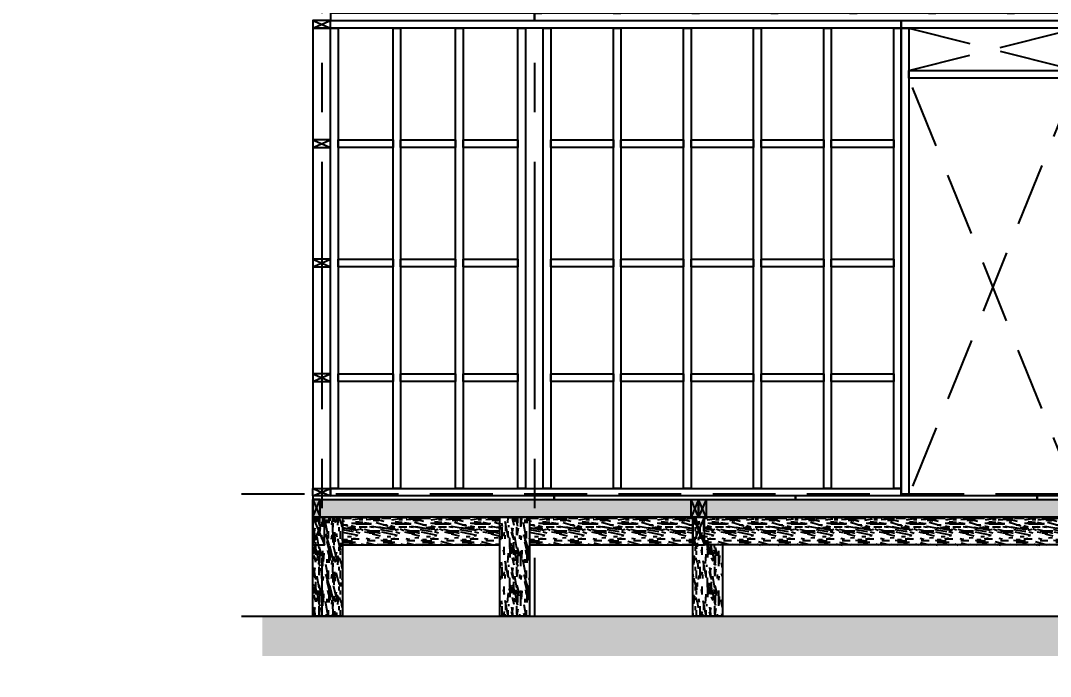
# Model space of a CAD drawing. Header units: millimetres. Extents: x 19458 to 19711, y 4351 to 4752.
# Drawn here: x 19578.1 to 19583.31, y 4540.61 to 4543.92 of the extents above; entities that cross this region are included whole.
import ezdxf

# ---------------------------------------------------------------- set-up
doc = ezdxf.new("R2010")
doc.units = ezdxf.units.MM
doc.set_wipeout_variables(frame=1)
doc.linetypes.add('CENTER', pattern=[2, 1.25, -0.25, 0.25, -0.25])
doc.linetypes.add('HIDDEN2', pattern=[4.7625, 3.175, -1.5875])
for name, color, linetype in [('cotas', 1, 'Continuous'), ('cotas @ 200', 1, 'Continuous'), ('cotas @ 300', 1, 'Continuous'), ('cotas @ 400', 1, 'Continuous'), ('EJES', 2, 'CENTER'), ('NIVELES', 2, 'Continuous'), ('PANELES PARED', 2, 'Continuous'), ('PILOTES', 2, 'Continuous'), ('PZA', 3, 'Continuous'), ('VIGAS DE PISO', 2, 'Continuous')]:
    doc.layers.add(name, color=color, linetype=linetype)
doc.styles.add('century gothic', font='GOTHIC.TTF')
doc.styles.add('COTAS SMC', font='GOTHIC.TTF')
doc.dimstyles.new('ANOTATIVE 100 SMCONSTRUCCIONES', dxfattribs={"dimscale": 0, "dimtxt": 0.18, "dimasz": 0.15, "dimexe": 0.18, "dimexo": 0.09, "dimgap": 0.1, "dimtad": 1, "dimzin": 0, "dimdsep": 46, "dimtxsty": 'century gothic', "dimblk1": 'FLECHA1', "dimblk2": 'FLECHA1', "dimsah": 1, "dimcen": 0.18, "dimdle": 0.075, "dimclrd": 1, "dimclre": 1, "dimclrt": 2, "dimaunit": 1, "dimadec": 0, "dimazin": 0, "dimtfac": 0.75, "dimtix": 1, "dimtmove": 2, "dimatfit": 3, "dimfxl": 0.09, "dimtvp": 1.5, "dimtfill": 1, "dimtolj": 1, "dimtzin": 0, "dimarcsym": 0})
doc.dimstyles.new('PIES SMCONSTRUCCIONES', dxfattribs={"dimscale": 0, "dimtxt": 0.18, "dimasz": 0.2, "dimexe": 0.18, "dimexo": 0, "dimgap": 0.1, "dimtad": 1, "dimdec": 0, "dimlfac": 39.370079, "dimzin": 0, "dimdsep": 46, "dimlunit": 4, "dimtxsty": 'COTAS SMC', "dimblk1": 'FLECHA1', "dimblk2": 'FLECHA1', "dimsah": 1, "dimcen": 0.2, "dimdle": 0.075, "dimclrd": 1, "dimclre": 1, "dimclrt": 2, "dimaunit": 1, "dimadec": 0, "dimazin": 0, "dimtfac": 0.75, "dimtdec": 0, "dimtix": 1, "dimtmove": 2, "dimatfit": 3, "dimfxl": 0.09, "dimtvp": 1.5, "dimtfill": 1, "dimtolj": 1, "dimtzin": 0, "dimarcsym": 0})
pattern_1 = [(0, (112.77458, 23.7031), (0, 0.2), [0.04, -0.16]), (8.9726, (112.776575, 23.595096), (1.200000005876, 0.199999525118), [0.0384708, -3.8086058]), (5.7105, (112.774575, 23.607096), (1.800000034755, 0.19999710144), [0.0401996, -1.9697752]), (344.5779, (112.774575, 23.667096), (2.1999999038893, -0.5999974677634), [0.0601664, -5.9564754]), (353.6599, (112.778575, 23.733096), (0.200000063208, 4.086e-07), [0.0362216, -1.7748552]), (345.0686, (112.784575, 23.619096), (0.799999998317, -0.199999673879), [0.0310484, -3.0737864]), (348.6901, (112.714575, 23.735096), (0.2000000583, 7.413e-08), [0.0815844, -0.9382194]), (5.7105, (112.776575, 23.577096), (1.800000034755, 0.19999710144), [0.0200998, -1.989875]), (0, (112.77458, 23.6611), (0, 0.2), [0.02, -0.18]), (0, (112.73458, 23.6851), (0, 0.2), [0.06, -0.14]), (11.3099, (112.774575, 23.715096), (0.79999995433, 0.19999948721), [0.020396, -0.9994078]), (2.7263, (112.754575, 23.641096), (4.0000000589947, 0.1999992035454), [0.0420476, -4.1627116]), (352.4054, (112.764575, 23.635096), (1.599999971597, -0.19999873671), [0.0302654, -2.9962834]), (0, (112.75458, 23.5591), (0, 0.2), [0.04, -0.16]), (358.8309, (112.7345753, 23.549096), (0.2000000366479, 1.5360345e-07), [0.0980204, -9.70402]), (0, (112.73458, 23.6991), (0, 0.2), [0.02, -0.18]), (0, (112.75458, 23.7151), (0, 0.2), [0.02, -0.18]), (0, (112.66458, 23.7331), (0, 0.2), [0.03, -0.17]), (350.5377, (112.718575, 23.743096), (0.200000015444, 7.752e-08), [0.0608276, -1.1557248]), (0, (112.65458, 23.7431), (0, 0.2), [0.04, -0.16]), (0, (112.63258, 23.5631), (0, 0.2), [0.022, -0.178]), (0, (112.73458, 23.5731), (0, 0.2), [0.02, -0.18]), (0, (112.63258, 23.5791), (0, 0.2), [0.042, -0.158]), (5.4403, (112.734575, 23.591096), (1.9999999402303, 0.199998956714), [0.04219, -4.1768144]), (0, (112.73658, 23.6071), (0, 0.2), [0.038, -0.162]), (0, (112.63258, 23.6111), (0, 0.2), [0.022, -0.178]), (358.8309, (112.6565753, 23.643096), (0.2000000366479, 1.5360345e-07), [0.0980204, -9.70402]), (0, (112.67458, 23.6611), (0, 0.2), [0.02, -0.18]), (0, (112.65458, 23.6671), (0, 0.2), [0.02, -0.18]), (0, (112.73458, 23.6671), (0, 0.2), [0.04, -0.16]), (0, (112.69458, 23.6711), (0, 0.2), [0.02, -0.18]), (0, (112.65458, 23.6951), (0, 0.2), [0.04, -0.16]), (19.6538, (112.708575, 23.611096), (2.200000050424, 0.79999891494), [0.0297322, -2.9434812]), (11.3099, (112.674575, 23.667096), (0.79999995433, 0.19999948721), [0.020396, -0.9994078]), (11.3099, (112.754575, 23.657096), (0.79999995433, 0.19999948721), [0.020396, -0.9994078]), (5.7105, (112.694575, 23.733096), (1.800000034755, 0.19999710144), [0.0200998, -1.989875]), (349.6952, (112.632575, 23.747096), (1.199999995396, -0.19999893933), [0.0223606, -2.213707]), (348.6901, (112.654575, 23.563096), (0.2000000583, 7.413e-08), [0.020396, -0.9994078]), (90, (112.67458, 23.5591), (-0.2, 1e-17), [0, -0.2]), (346.6076, (112.632575, 23.671096), (3.400000044994, -0.7999939065965), [0.043174, -4.2742308]), (11.3099, (112.754575, 23.699096), (0.79999995433, 0.19999948721), [0.020396, -0.9994078]), (10.3048, (112.754575, 23.573096), (0.999999957606, 0.199999208868), [0.0223606, -2.213707]), (348.6901, (112.694575, 23.661096), (0.2000000583, 7.413e-08), [0.020396, -0.9994078]), (348.6901, (112.714575, 23.671096), (0.2000000583, 7.413e-08), [0.020396, -0.9994078]), (341.5651, (112.632575, 23.651096), (0.19999995825, 2.3367e-07), [0.0252982, -0.6071572]), (345.9638, (112.654575, 23.719096), (0.19999992115, 2.4875e-07), [0.0824622, -0.7421588]), (343.3008, (112.694575, 23.733096), (1.399999991533, -0.39999874641), [0.0626418, -2.025419]), (0, (112.69458, 23.7431), (0, 0.2), [0.024, -0.176]), (345.9638, (112.674575, 23.579096), (0.19999992115, 2.4875e-07), [0.0824622, -0.7421588]), (345.9638, (112.654575, 23.593096), (0.19999992115, 2.4875e-07), [0.0824622, -0.7421588]), (345.9638, (112.654575, 23.611096), (0.19999992115, 2.4875e-07), [0.0824622, -0.7421588]), (349.6952, (112.632575, 23.699096), (1.199999995396, -0.19999893933), [0.0223606, -2.213707]), (345.9638, (112.694575, 23.695096), (0.19999992115, 2.4875e-07), [0.041231, -0.78339]), (349.6952, (112.632575, 23.635096), (1.199999995396, -0.19999893933), [0.0223606, -2.213707]), (357.6141, (112.736575, 23.621096), (0.199999989185, 2.452822e-07), [0.0480416, -4.756123]), (349.6952, (112.714575, 23.657096), (1.199999995396, -0.19999893933), [0.0223606, -2.213707]), (12.5288, (112.736575, 23.653096), (0.800000095695, 0.199999860747), [0.018439, -1.8254698]), (349.5626, (112.6325753, 23.625096), (2.199999936494, -0.3999970687047), [0.0772788, -7.650591]), (351.8699, (112.708575, 23.611096), (0.199999892184, -4.835e-08), [0.0282842, -1.3859292]), (4.7636, (112.654575, 23.631096), (2.199999989955, 0.199998289923), [0.0481664, -2.3601524]), (0, (112.70258, 23.6351), (0, 0.2), [0.062, -0.138]), (344.7449, (112.632575, 23.725096), (0.799999942428, -0.199999664289), [0.0228036, -2.2575472]), (350.5377, (112.674575, 23.559096), (0.200000015444, 7.752e-08), [0.0608276, -1.1557248]), (340.0169, (112.632575, 23.601096), (0.599999976081, -0.19999986488), [0.0234094, -2.3175304]), (0, (112.79458, 23.7191), (0, 0.2), [0.01, -0.19]), (0, (112.79458, 23.6311), (0, 0.2), [0.02, -0.18]), (11.3099, (112.794575, 23.559096), (0.79999995433, 0.19999948721), [0.020396, -0.9994078]), (0, (112.79658, 23.5791), (0, 0.2), [0.036, -0.164]), (343.3008, (112.794575, 23.685096), (1.399999991533, -0.39999874641), [0.0208806, -2.0671802]), (348.0207, (112.7965753, 23.643096), (3.7999999222511, -0.8002195416064), [0.0368014, -6.7101288]), (90, (112.79458, 23.5591), (-0.2, 1e-17), [0, -0.2]), (0, (112.81458, 23.5631), (0, 0.2), [0.018, -0.182]), (0, (112.81458, 23.6011), (0, 0.2), [0.018, -0.182]), (0, (112.81458, 23.6111), (0, 0.2), [0.018, -0.182]), (336.0376, (112.814575, 23.679096), (1.400000005486, -0.599997330343), [0.0196978, -1.9500724]), (348.5163, (112.8145753, 23.703096), (0.99999999677376, -0.2000310941214), [0.0183676, -13.043105]), (341.5651, (112.814575, 23.631096), (0.19999995825, 2.3367e-07), [0.0189736, -0.6134816]), (347.4712, (112.814575, 23.729096), (1.000000064082, -0.19999992061), [0.018439, -1.8254698])]

# ---------------------------------------------------------------- blocks, each defined once
blk = doc.blocks.new('FLECHA1')
at = {"color": 4}
blk.add_line((-0.246176, -0.248081), (0.248081, 0.25), dxfattribs=at)
at = {"color": 1}
blk.add_line((-1, 0), (0.496162, 0), dxfattribs=at)
blk = doc.blocks.new('*D360')
at = {"layer": 'cotas', "color": 1, "lineweight": -2, "transparency": 16777216}
for p, q in [((19614.326, 4580.8448), (19614.326, 4610.8448)), ((19597.9836, 4550.8448), (19578.326, 4550.8448)), ((19614.326, 4548.4298), (19614.326, 4550.8448)), ((19597.5339, 4548.4298), (19578.326, 4548.4298)), ((19614.326, 4518.4298), (19614.326, 4488.4298))]:
    blk.add_line(p, q, dxfattribs=at)
at = {"layer": 'Defpoints', "color": 0, "transparency": 16777216}
for p in [(19614.326, 4550.8448), (19615.9836, 4550.8448), (19615.5339, 4548.4298)]:
    blk.add_point(p, dxfattribs=at)
at = {"layer": 'cotas', "color": 1, "lineweight": -2, "transparency": 16777216, "xscale": 30, "yscale": 30, "zscale": 30}
for p, rotation in [((19614.326, 4550.8448), 270), ((19614.326, 4548.4298), 90)]:
    blk.add_blockref('FLECHA1', p, dxfattribs=dict(at, rotation=rotation))
at = {"layer": 'cotas', "color": 2, "transparency": 16777216, "insert": (19575.5307, 4549.6373), "char_height": 36, "attachment_point": 5, "rotation": 90, "style": 'century gothic', "bg_fill": 3, "box_fill_scale": 1.1, "bg_fill_color": 256, "bg_fill_true_color": 13158600, "bg_fill_transparency": 0}
blk.add_mtext('\\A1;2.42', dxfattribs=at)
blk = doc.blocks.new('*D377')
at = {"layer": 'cotas', "color": 1, "lineweight": -2, "transparency": 16777216}
for p, q in [((19614.326, 4595.8448), (19614.326, 4640.8448)), ((19588.9836, 4550.8448), (19560.326, 4550.8448)), ((19614.326, 4548.4298), (19614.326, 4550.8448)), ((19588.5339, 4548.4298), (19560.326, 4548.4298)), ((19614.326, 4503.4298), (19614.326, 4458.4298))]:
    blk.add_line(p, q, dxfattribs=at)
at = {"layer": 'Defpoints', "color": 0, "transparency": 16777216}
for p in [(19614.326, 4550.8448), (19615.9836, 4550.8448), (19615.5339, 4548.4298)]:
    blk.add_point(p, dxfattribs=at)
at = {"layer": 'cotas', "color": 1, "lineweight": -2, "transparency": 16777216, "xscale": 45, "yscale": 45, "zscale": 45}
for p, rotation in [((19614.326, 4550.8448), 270), ((19614.326, 4548.4298), 90)]:
    blk.add_blockref('FLECHA1', p, dxfattribs=dict(at, rotation=rotation))
at = {"layer": 'cotas', "color": 2, "transparency": 16777216, "insert": (19556.133, 4549.6373), "char_height": 54, "attachment_point": 5, "rotation": 90, "style": 'century gothic', "bg_fill": 3, "box_fill_scale": 1.1, "bg_fill_color": 256, "bg_fill_true_color": 13158600, "bg_fill_transparency": 0}
blk.add_mtext('\\A1;2.42', dxfattribs=at)
blk = doc.blocks.new('*D383')
at = {"layer": 'cotas', "color": 1, "lineweight": -2, "transparency": 16777216}
for p, q in [((19614.326, 4610.8448), (19614.326, 4670.8448)), ((19579.9836, 4550.8448), (19542.326, 4550.8448)), ((19614.326, 4548.4298), (19614.326, 4550.8448)), ((19579.5339, 4548.4298), (19542.326, 4548.4298)), ((19614.326, 4488.4298), (19614.326, 4428.4298))]:
    blk.add_line(p, q, dxfattribs=at)
at = {"layer": 'Defpoints', "color": 0, "transparency": 16777216}
for p in [(19614.326, 4550.8448), (19615.9836, 4550.8448), (19615.5339, 4548.4298)]:
    blk.add_point(p, dxfattribs=at)
at = {"layer": 'cotas', "color": 1, "lineweight": -2, "transparency": 16777216, "xscale": 60, "yscale": 60, "zscale": 60}
for p, rotation in [((19614.326, 4550.8448), 270), ((19614.326, 4548.4298), 90)]:
    blk.add_blockref('FLECHA1', p, dxfattribs=dict(at, rotation=rotation))
at = {"layer": 'cotas', "color": 2, "transparency": 16777216, "insert": (19536.7353, 4549.6373), "char_height": 72, "attachment_point": 5, "rotation": 90, "style": 'century gothic', "bg_fill": 3, "box_fill_scale": 1.1, "bg_fill_color": 256, "bg_fill_true_color": 13158600, "bg_fill_transparency": 0}
blk.add_mtext('\\A1;2.42', dxfattribs=at)
blk = doc.blocks.new('*D411')
at = {"layer": 'cotas', "color": 1, "lineweight": -2, "transparency": 16777216}
for p, q in [((19620.0128, 4591.7533), (19620.0128, 4631.7533)), ((19620.4168, 4551.7533), (19584.0128, 4551.7533)), ((19620.0128, 4550.5333), (19620.0128, 4551.7533)), ((19620.4168, 4550.5333), (19584.0128, 4550.5333)), ((19620.0128, 4510.5333), (19620.0128, 4470.5333))]:
    blk.add_line(p, q, dxfattribs=at)
at = {"layer": 'Defpoints', "color": 0, "transparency": 16777216}
for p in [(19620.0128, 4551.7533), (19620.4168, 4551.7533), (19620.4168, 4550.5333)]:
    blk.add_point(p, dxfattribs=at)
at = {"layer": 'cotas', "color": 1, "lineweight": -2, "transparency": 16777216, "xscale": 40, "yscale": 40, "zscale": 40}
for p, rotation in [((19620.0128, 4551.7533), 270), ((19620.0128, 4550.5333), 90)]:
    blk.add_blockref('FLECHA1', p, dxfattribs=dict(at, rotation=rotation))
at = {"layer": 'cotas', "color": 2, "transparency": 16777216, "insert": (19581.5601, 4551.1433), "char_height": 36, "attachment_point": 5, "rotation": 90, "style": 'COTAS SMC', "bg_fill": 3, "box_fill_scale": 1.1, "bg_fill_color": 256, "bg_fill_true_color": 13158600, "bg_fill_transparency": 0}
blk.add_mtext("\\A1;4'", dxfattribs=at)
blk = doc.blocks.new('*D430')
at = {"layer": 'cotas', "color": 1, "lineweight": -2, "transparency": 16777216}
for p, q in [((19620.0128, 4611.7533), (19620.0128, 4671.7533)), ((19620.4168, 4551.7533), (19566.0128, 4551.7533)), ((19620.0128, 4550.5333), (19620.0128, 4551.7533)), ((19620.4168, 4550.5333), (19566.0128, 4550.5333)), ((19620.0128, 4490.5333), (19620.0128, 4430.5333))]:
    blk.add_line(p, q, dxfattribs=at)
at = {"layer": 'Defpoints', "color": 0, "transparency": 16777216}
for p in [(19620.0128, 4551.7533), (19620.4168, 4551.7533), (19620.4168, 4550.5333)]:
    blk.add_point(p, dxfattribs=at)
at = {"layer": 'cotas', "color": 1, "lineweight": -2, "transparency": 16777216, "xscale": 60, "yscale": 60, "zscale": 60}
for p, rotation in [((19620.0128, 4551.7533), 270), ((19620.0128, 4550.5333), 90)]:
    blk.add_blockref('FLECHA1', p, dxfattribs=dict(at, rotation=rotation))
at = {"layer": 'cotas', "color": 2, "transparency": 16777216, "insert": (19562.3337, 4551.1433), "char_height": 54, "attachment_point": 5, "rotation": 90, "style": 'COTAS SMC', "bg_fill": 3, "box_fill_scale": 1.1, "bg_fill_color": 256, "bg_fill_true_color": 13158600, "bg_fill_transparency": 0}
blk.add_mtext("\\A1;4'", dxfattribs=at)
blk = doc.blocks.new('*D436')
at = {"layer": 'cotas', "color": 1, "lineweight": -2, "transparency": 16777216}
for p, q in [((19620.0128, 4631.7533), (19620.0128, 4711.7533)), ((19620.4168, 4551.7533), (19548.0128, 4551.7533)), ((19620.0128, 4550.5333), (19620.0128, 4551.7533)), ((19620.4168, 4550.5333), (19548.0128, 4550.5333)), ((19620.0128, 4470.5333), (19620.0128, 4390.5333))]:
    blk.add_line(p, q, dxfattribs=at)
at = {"layer": 'Defpoints', "color": 0, "transparency": 16777216}
for p in [(19620.0128, 4551.7533), (19620.4168, 4551.7533), (19620.4168, 4550.5333)]:
    blk.add_point(p, dxfattribs=at)
at = {"layer": 'cotas', "color": 1, "lineweight": -2, "transparency": 16777216, "xscale": 80, "yscale": 80, "zscale": 80}
for p, rotation in [((19620.0128, 4551.7533), 270), ((19620.0128, 4550.5333), 90)]:
    blk.add_blockref('FLECHA1', p, dxfattribs=dict(at, rotation=rotation))
at = {"layer": 'cotas', "color": 2, "transparency": 16777216, "insert": (19543.1073, 4551.1433), "char_height": 72, "attachment_point": 5, "rotation": 90, "style": 'COTAS SMC', "bg_fill": 3, "box_fill_scale": 1.1, "bg_fill_color": 256, "bg_fill_true_color": 13158600, "bg_fill_transparency": 0}
blk.add_mtext("\\A1;4'", dxfattribs=at)
blk = doc.blocks.new('P01')
h = blk.add_hatch()
h.set_pattern_fill('MADERA_03', color=250, scale=0.2, angle=90, pattern_type=2)
h.set_pattern_definition([(90, (-0.156, 0.142), (-0.2, 1e-17), [0.04, -0.16]), (98.9726, (-0.048, 0.144), (-0.199999525118, 1.200000005876), [0.0384708, -3.8086058]), (95.7105, (-0.06, 0.142), (-0.19999710144, 1.800000034755), [0.0401996, -1.9697752]), (74.5779, (-0.12, 0.142), (0.5999974677634, 2.1999999038893), [0.0601664, -5.9564754]), (83.6599, (-0.186, 0.146), (-4.086e-07, 0.200000063208), [0.0362216, -1.7748552]), (75.0686, (-0.072, 0.152), (0.199999673879, 0.799999998317), [0.0310484, -3.0737864]), (78.6901, (-0.188, 0.082), (-7.413e-08, 0.2000000583), [0.0815844, -0.9382194]), (95.7105, (-0.03, 0.144), (-0.19999710144, 1.800000034755), [0.0200998, -1.989875]), (90, (-0.114, 0.142), (-0.2, 1e-17), [0.02, -0.18]), (90, (-0.138, 0.102), (-0.2, 1e-17), [0.06, -0.14]), (101.3099, (-0.168, 0.142), (-0.19999948721, 0.79999995433), [0.020396, -0.9994078]), (92.7263, (-0.094, 0.122), (-0.1999992035454, 4.0000000589947), [0.0420476, -4.1627116]), (82.4054, (-0.088, 0.132), (0.19999873671, 1.599999971597), [0.0302654, -2.9962834]), (90, (-0.012, 0.122), (-0.2, 1e-17), [0.04, -0.16]), (88.8309, (-0.002, 0.102), (-1.5360345e-07, 0.2000000366479), [0.0980204, -9.70402]), (90, (-0.152, 0.102), (-0.2, 1e-17), [0.02, -0.18]), (90, (-0.168, 0.122), (-0.2, 1e-17), [0.02, -0.18]), (90, (-0.186, 0.032), (-0.2, 1e-17), [0.03, -0.17]), (80.5377, (-0.196, 0.086), (-7.752e-08, 0.200000015444), [0.0608276, -1.1557248]), (90, (-0.196, 0.022), (-0.2, 1e-17), [0.04, -0.16]), (90, (-0.016, 1e-18), (-0.2, 1e-17), [0.022, -0.178]), (90, (-0.026, 0.102), (-0.2, 1e-17), [0.02, -0.18]), (90, (-0.032, 2e-18), (-0.2, 1e-17), [0.042, -0.158]), (95.4403, (-0.044, 0.102), (-0.199998956714, 1.9999999402303), [0.04219, -4.1768144]), (90, (-0.06, 0.104), (-0.2, 1e-17), [0.038, -0.162]), (90, (-0.064, 4e-18), (-0.2, 1e-17), [0.022, -0.178]), (88.8309, (-0.096, 0.024), (-1.5360345e-07, 0.2000000366479), [0.0980204, -9.70402]), (90, (-0.114, 0.042), (-0.2, 1e-17), [0.02, -0.18]), (90, (-0.12, 0.022), (-0.2, 1e-17), [0.02, -0.18]), (90, (-0.12, 0.102), (-0.2, 1e-17), [0.04, -0.16]), (90, (-0.124, 0.062), (-0.2, 1e-17), [0.02, -0.18]), (90, (-0.148, 0.022), (-0.2, 1e-17), [0.04, -0.16]), (109.6538, (-0.064, 0.076), (-0.79999891494, 2.200000050424), [0.0297322, -2.9434812]), (101.3099, (-0.12, 0.042), (-0.19999948721, 0.79999995433), [0.020396, -0.9994078]), (101.3099, (-0.11, 0.122), (-0.19999948721, 0.79999995433), [0.020396, -0.9994078]), (95.7105, (-0.186, 0.062), (-0.19999710144, 1.800000034755), [0.0200998, -1.989875]), (79.6952, (-0.2, 1e-17), (0.19999893933, 1.199999995396), [0.0223606, -2.213707]), (78.6901, (-0.016, 0.022), (-7.413e-08, 0.2000000583), [0.020396, -0.9994078]), (180, (-0.012, 0.042), (-2e-17, -0.2), [0, -0.2]), (76.6076, (-0.124, 8e-18), (0.7999939065965, 3.400000044994), [0.043174, -4.2742308]), (101.3099, (-0.152, 0.122), (-0.19999948721, 0.79999995433), [0.020396, -0.9994078]), (100.3048, (-0.026, 0.122), (-0.199999208868, 0.999999957606), [0.0223606, -2.213707]), (78.6901, (-0.114, 0.062), (-7.413e-08, 0.2000000583), [0.020396, -0.9994078]), (78.6901, (-0.124, 0.082), (-7.413e-08, 0.2000000583), [0.020396, -0.9994078]), (71.5651, (-0.104, 6e-18), (-2.3367e-07, 0.19999995825), [0.0252982, -0.6071572]), (75.9638, (-0.172, 0.022), (-2.4875e-07, 0.19999992115), [0.0824622, -0.7421588]), (73.3008, (-0.186, 0.062), (0.39999874641, 1.399999991533), [0.0626418, -2.025419]), (90, (-0.196, 0.062), (-0.2, 1e-17), [0.024, -0.176]), (75.9638, (-0.032, 0.042), (-2.4875e-07, 0.19999992115), [0.0824622, -0.7421588]), (75.9638, (-0.046, 0.022), (-2.4875e-07, 0.19999992115), [0.0824622, -0.7421588]), (75.9638, (-0.064, 0.022), (-2.4875e-07, 0.19999992115), [0.0824622, -0.7421588]), (79.6952, (-0.152, 9e-18), (0.19999893933, 1.199999995396), [0.0223606, -2.213707]), (75.9638, (-0.148, 0.062), (-2.4875e-07, 0.19999992115), [0.041231, -0.78339]), (79.6952, (-0.088, 5e-18), (0.19999893933, 1.199999995396), [0.0223606, -2.213707]), (87.6141, (-0.074, 0.104), (-2.452822e-07, 0.199999989185), [0.0480416, -4.756123]), (79.6952, (-0.11, 0.082), (0.19999893933, 1.199999995396), [0.0223606, -2.213707]), (102.5288, (-0.106, 0.104), (-0.199999860747, 0.800000095695), [0.018439, -1.8254698]), (79.5626, (-0.078, 5e-18), (0.3999970687047, 2.199999936494), [0.0772788, -7.650591]), (81.8699, (-0.064, 0.076), (4.835e-08, 0.199999892184), [0.0282842, -1.3859292]), (94.7636, (-0.084, 0.022), (-0.199998289923, 2.199999989955), [0.0481664, -2.3601524]), (90, (-0.088, 0.07), (-0.2, 1e-17), [0.062, -0.138]), (74.7449, (-0.178, 1e-17), (0.199999664289, 0.799999942428), [0.0228036, -2.2575472]), (80.5377, (-0.012, 0.042), (-7.752e-08, 0.200000015444), [0.0608276, -1.1557248]), (70.0169, (-0.054, 3e-18), (0.19999986488, 0.599999976081), [0.0234094, -2.3175304]), (90, (-0.172, 0.162), (-0.2, 1e-17), [0.01, -0.19]), (90, (-0.084, 0.162), (-0.2, 1e-17), [0.02, -0.18]), (101.3099, (-0.012, 0.162), (-0.19999948721, 0.79999995433), [0.020396, -0.9994078]), (90, (-0.032, 0.164), (-0.2, 1e-17), [0.036, -0.164]), (73.3008, (-0.138, 0.162), (0.39999874641, 1.399999991533), [0.0208806, -2.0671802]), (78.0207, (-0.096, 0.164), (0.8002195416064, 3.7999999222511), [0.0368014, -6.7101288]), (180, (-0.012, 0.162), (-2e-17, -0.2), [0, -0.2]), (90, (-0.016, 0.182), (-0.2, 1e-17), [0.018, -0.182]), (90, (-0.054, 0.182), (-0.2, 1e-17), [0.018, -0.182]), (90, (-0.064, 0.182), (-0.2, 1e-17), [0.018, -0.182]), (66.0376, (-0.132, 0.182), (0.599997330343, 1.400000005486), [0.0196978, -1.9500724]), (78.5163, (-0.156, 0.182), (0.2000310941214, 0.99999999677376), [0.0183676, -13.043105]), (71.5651, (-0.084, 0.182), (-2.3367e-07, 0.19999995825), [0.0189736, -0.6134816]), (77.4712, (-0.182, 0.182), (0.19999992061, 1.000000064082), [0.018439, -1.8254698])])
h.paths.add_polyline_path([(19444.003, 4504.1263), (19444.153, 4504.1263), (19444.153, 4504.6263), (19444.003, 4504.6263)])
blk.add_lwpolyline([(19444.003, 4504.1263), (19444.153, 4504.1263), (19444.153, 4504.6263), (19444.003, 4504.6263)], close=True)
blk = doc.blocks.new('PP17')
at = {"layer": 'PANELES PARED', "color": 8, "linetype": 'HIDDEN2', "ltscale": 0.1}
for p, q in [((19433.3208, 4512.8793), (19432.4708, 4513.0933)), ((19433.3208, 4513.0933), (19432.4708, 4512.8793)), ((19432.4708, 4512.8413), (19433.3208, 4510.7313)), ((19432.4708, 4510.7313), (19433.3208, 4512.8413))]:
    blk.add_line(p, q, dxfattribs=at)
at = {"layer": 'PANELES PARED'}
for points in [[(19432.4328, 4513.1313), (19432.4328, 4513.0933), (19433.3588, 4513.0933), (19433.3588, 4513.1313)], [(19432.4708, 4513.0933), (19432.4328, 4513.0933), (19432.4328, 4510.7313), (19432.4708, 4510.7313)], [(19433.3588, 4513.0933), (19433.3208, 4513.0933), (19433.3208, 4510.7313), (19433.3588, 4510.7313)], [(19432.4708, 4512.8793), (19432.4708, 4512.8413), (19433.3208, 4512.8413), (19433.3208, 4512.8793)]]:
    blk.add_lwpolyline(points, close=True, dxfattribs=at)
blk = doc.blocks.new('PP3')
at = {"layer": 'PANELES PARED'}
for points in [[(19433.3588, 4513.1313), (19433.3588, 4513.0933), (19436.2428, 4513.0933), (19436.2428, 4513.1313)], [(19433.3968, 4513.0933), (19433.3588, 4513.0933), (19433.3588, 4510.7693), (19433.3968, 4510.7693)], [(19433.7509, 4513.0933), (19433.7129, 4513.0933), (19433.7129, 4510.7693), (19433.7509, 4510.7693)], [(19434.1051, 4513.0933), (19434.0671, 4513.0933), (19434.0671, 4510.7693), (19434.1051, 4510.7693)], [(19434.4593, 4513.0933), (19434.4213, 4513.0933), (19434.4213, 4510.7693), (19434.4593, 4510.7693)], [(19434.8136, 4513.0933), (19434.7756, 4513.0933), (19434.7756, 4510.7693), (19434.8136, 4510.7693)], [(19435.1678, 4513.0933), (19435.1298, 4513.0933), (19435.1298, 4510.7693), (19435.1678, 4510.7693)], [(19435.1678, 4513.0933), (19435.2578, 4513.0933), (19435.2578, 4510.7693), (19435.1678, 4510.7693)], [(19435.2958, 4513.0933), (19435.2578, 4513.0933), (19435.2578, 4510.7693), (19435.2958, 4510.7693)], [(19435.6114, 4513.0933), (19435.5734, 4513.0933), (19435.5734, 4510.7693), (19435.6114, 4510.7693)], [(19435.9271, 4513.0933), (19435.8891, 4513.0933), (19435.8891, 4510.7693), (19435.9271, 4510.7693)], [(19436.2428, 4513.0933), (19436.2048, 4513.0933), (19436.2048, 4510.7693), (19436.2428, 4510.7693)], [(19433.3967, 4512.5286), (19433.3967, 4512.4906), (19433.7129, 4512.4906), (19433.7129, 4512.5286)], [(19433.7509, 4512.5286), (19433.7509, 4512.4906), (19434.0671, 4512.4906), (19434.0671, 4512.5286)], [(19434.1051, 4512.5286), (19434.1051, 4512.4906), (19434.4213, 4512.4906), (19434.4213, 4512.5286)], [(19434.4593, 4512.5286), (19434.4593, 4512.4906), (19434.7756, 4512.4906), (19434.7756, 4512.5286)], [(19434.8136, 4512.5286), (19434.8136, 4512.4906), (19435.1298, 4512.4906), (19435.1298, 4512.5286)], [(19435.2958, 4512.5286), (19435.2958, 4512.4906), (19435.5734, 4512.4906), (19435.5734, 4512.5286)], [(19435.6114, 4512.5286), (19435.6114, 4512.4906), (19435.8891, 4512.4906), (19435.8891, 4512.5286)], [(19435.9271, 4512.5286), (19435.9271, 4512.4906), (19436.2048, 4512.4906), (19436.2048, 4512.5286)], [(19433.3967, 4511.9259), (19433.3967, 4511.8879), (19433.7129, 4511.8879), (19433.7129, 4511.9259)], [(19433.7509, 4511.9259), (19433.7509, 4511.8879), (19434.0671, 4511.8879), (19434.0671, 4511.9259)], [(19434.1051, 4511.9259), (19434.1051, 4511.8879), (19434.4213, 4511.8879), (19434.4213, 4511.9259)], [(19434.4593, 4511.9259), (19434.4593, 4511.8879), (19434.7756, 4511.8879), (19434.7756, 4511.9259)], [(19434.8136, 4511.9259), (19434.8136, 4511.8879), (19435.1298, 4511.8879), (19435.1298, 4511.9259)], [(19435.2958, 4511.9259), (19435.2958, 4511.8879), (19435.5734, 4511.8879), (19435.5734, 4511.9259)], [(19435.6114, 4511.9259), (19435.6114, 4511.8879), (19435.8891, 4511.8879), (19435.8891, 4511.9259)], [(19435.9271, 4511.9259), (19435.9271, 4511.8879), (19436.2048, 4511.8879), (19436.2048, 4511.9259)], [(19433.3967, 4511.3476), (19433.3967, 4511.3096), (19433.7129, 4511.3096), (19433.7129, 4511.3476)], [(19433.7509, 4511.3476), (19433.7509, 4511.3096), (19434.0671, 4511.3096), (19434.0671, 4511.3476)], [(19434.1051, 4511.3476), (19434.1051, 4511.3096), (19434.4213, 4511.3096), (19434.4213, 4511.3476)], [(19434.4593, 4511.3476), (19434.4593, 4511.3096), (19434.7756, 4511.3096), (19434.7756, 4511.3476)], [(19434.8136, 4511.3476), (19434.8136, 4511.3096), (19435.1298, 4511.3096), (19435.1298, 4511.3476)], [(19435.2958, 4511.3476), (19435.2958, 4511.3096), (19435.5734, 4511.3096), (19435.5734, 4511.3476)], [(19435.6114, 4511.3476), (19435.6114, 4511.3096), (19435.8891, 4511.3096), (19435.8891, 4511.3476)], [(19435.9271, 4511.3476), (19435.9271, 4511.3096), (19436.2048, 4511.3096), (19436.2048, 4511.3476)], [(19433.3588, 4510.7693), (19433.3588, 4510.7313), (19436.2428, 4510.7313), (19436.2428, 4510.7693)]]:
    blk.add_lwpolyline(points, close=True, dxfattribs=at)
blk = doc.blocks.new("PL3'")
at = {"layer": 'PANELES PARED'}
for points in [[(19478.5519, 4521.173), (19478.5519, 4521.135), (19481.377, 4521.135), (19481.377, 4521.173)], [(19478.5899, 4521.135), (19478.5519, 4521.135), (19478.5519, 4520.411), (19478.5899, 4520.411)], [(19478.9881, 4521.135), (19478.9501, 4521.135), (19478.9501, 4520.411), (19478.9881, 4520.411)], [(19479.3862, 4521.135), (19479.3482, 4521.135), (19479.3482, 4520.411), (19479.3862, 4520.411)], [(19479.7844, 4521.135), (19479.7464, 4521.135), (19479.7464, 4520.411), (19479.7844, 4520.411)], [(19480.1825, 4521.135), (19480.1445, 4521.135), (19480.1445, 4520.411), (19480.1825, 4520.411)], [(19480.5807, 4521.135), (19480.5427, 4521.135), (19480.5427, 4520.411), (19480.5807, 4520.411)], [(19480.9788, 4521.135), (19480.9408, 4521.135), (19480.9408, 4520.411), (19480.9788, 4520.411)], [(19481.377, 4521.135), (19481.339, 4521.135), (19481.339, 4520.411), (19481.377, 4520.411)], [(19478.5899, 4520.7727), (19478.5899, 4520.7347), (19478.9501, 4520.7347), (19478.9501, 4520.7727)], [(19478.9881, 4520.7727), (19478.9881, 4520.7347), (19479.3482, 4520.7347), (19479.3482, 4520.7727)], [(19479.3862, 4520.7727), (19479.3862, 4520.7347), (19479.7464, 4520.7347), (19479.7464, 4520.7727)], [(19479.7844, 4520.7727), (19479.7844, 4520.7347), (19480.1445, 4520.7347), (19480.1445, 4520.7727)], [(19480.1825, 4520.7727), (19480.1825, 4520.7347), (19480.5427, 4520.7347), (19480.5427, 4520.7727)], [(19480.5807, 4520.7727), (19480.5807, 4520.7347), (19480.9408, 4520.7347), (19480.9408, 4520.7727)], [(19480.9788, 4520.7727), (19480.9788, 4520.7347), (19481.339, 4520.7347), (19481.339, 4520.7727)], [(19478.5519, 4520.411), (19478.5519, 4520.373), (19481.377, 4520.373), (19481.377, 4520.411)]]:
    blk.add_lwpolyline(points, close=True, dxfattribs=at)
blk = doc.blocks.new('*U620')
at = {"layer": 'cotas @ 200'}
dim = blk.add_linear_dim(base=(19614.3260382735, 4550.8448237801), p1=(19615.5338597089, 4548.4298237801), p2=(19615.9836080801, 4550.8448237801), angle=90, dimstyle='ANOTATIVE 100 SMCONSTRUCCIONES', override={"dimscale": 200, "dimtix": 1, "dimtofl": 1, "dimtmove": 1, "dimatfit": 1}, dxfattribs=at)
dim.commit()
dim.dimension.update_dxf_attribs({"geometry": '*D360', "text_midpoint": (19575.5306609792, 4549.6373237801)})
at = {"layer": 'cotas @ 300'}
dim = blk.add_linear_dim(base=(19614.3260382735, 4550.8448237801), p1=(19615.5338597089, 4548.4298237801), p2=(19615.9836080801, 4550.8448237801), angle=90, dimstyle='ANOTATIVE 100 SMCONSTRUCCIONES', override={"dimscale": 300, "dimtix": 1, "dimtofl": 1, "dimtmove": 1, "dimatfit": 1}, dxfattribs=at)
dim.commit()
dim.dimension.update_dxf_attribs({"geometry": '*D377', "text_midpoint": (19556.132972332, 4549.6373237801)})
at = {"layer": 'cotas @ 400'}
dim = blk.add_linear_dim(base=(19614.3260382735, 4550.8448237801), p1=(19615.5338597089, 4548.4298237801), p2=(19615.9836080801, 4550.8448237801), angle=90, dimstyle='ANOTATIVE 100 SMCONSTRUCCIONES', override={"dimscale": 400, "dimtix": 1, "dimtofl": 1, "dimtmove": 1, "dimatfit": 1}, dxfattribs=at)
dim.commit()
dim.dimension.update_dxf_attribs({"geometry": '*D383', "text_midpoint": (19536.7352836848, 4549.6373237801)})
blk = doc.blocks.new('*U622')
at = {"layer": 'cotas @ 200'}
dim = blk.add_linear_dim(base=(19620.0128, 4551.7533), p1=(19620.4168, 4550.5333), p2=(19620.4168, 4551.7533), angle=90, dimstyle='PIES SMCONSTRUCCIONES', override={"dimscale": 200, "dimtix": 1, "dimtofl": 1, "dimtmove": 2, "dimatfit": 3}, dxfattribs=at)
dim.commit()
dim.dimension.update_dxf_attribs({"geometry": '*D411', "text_midpoint": (19581.5601, 4551.1433)})
at = {"layer": 'cotas @ 300'}
dim = blk.add_linear_dim(base=(19620.0128, 4551.7533), p1=(19620.4168, 4550.5333), p2=(19620.4168, 4551.7533), angle=90, dimstyle='PIES SMCONSTRUCCIONES', override={"dimscale": 300, "dimtix": 1, "dimtofl": 1, "dimtmove": 2, "dimatfit": 3}, dxfattribs=at)
dim.commit()
dim.dimension.update_dxf_attribs({"geometry": '*D430', "text_midpoint": (19562.3337, 4551.1433)})
at = {"layer": 'cotas @ 400'}
dim = blk.add_linear_dim(base=(19620.0128, 4551.7533), p1=(19620.4168, 4550.5333), p2=(19620.4168, 4551.7533), angle=90, dimstyle='PIES SMCONSTRUCCIONES', override={"dimscale": 400, "dimtix": 1, "dimtofl": 1, "dimtmove": 2, "dimatfit": 3}, dxfattribs=at)
dim.commit()
dim.dimension.update_dxf_attribs({"geometry": '*D436', "text_midpoint": (19543.1073, 4551.1433)})

msp = doc.modelspace()

# ---------------------------------------------------------------- block references
at = {"layer": 'cotas'}
msp.add_blockref('*U620', (0, 0), dxfattribs=at)

# ---------------------------------------------------------------- next in the draw order: block references
msp.add_blockref('*U622', (0, 0), dxfattribs=at)

# ---------------------------------------------------------------- next in the draw order: hatches: boundary and pattern name
h = msp.add_hatch()
h.set_pattern_fill('EARTH', color=8, scale=0.01, angle=45)
h.set_pattern_definition([(45, (135.546865, 36.7858), (7e-18, 0.08980256121), [0.0635, -0.0635]), (45, (135.53003, 36.80264), (7e-18, 0.08980256121), [0.0635, -0.0635]), (45, (135.51319, 36.81948), (7e-18, 0.08980256121), [0.0635, -0.0635]), (135, (135.51319, 36.830704), (-0.08980256121, 7e-18), [0.0635, -0.0635]), (135, (135.53003, 36.84754), (-0.08980256121, 7e-18), [0.0635, -0.0635]), (135, (135.546865, 36.86438), (-0.08980256121, 7e-18), [0.0635, -0.0635])])
h.paths.add_polyline_path([(19586.2633, 4540.7121), (19586.2633, 4540.9121), (19579.3249, 4540.9121), (19579.3249, 4540.7121)])

# ---------------------------------------------------------------- next in the draw order: linework, layer by layer
at = {"color": 5}
msp.add_line((19579.3249, 4540.9121), (19586.2633, 4540.9121), dxfattribs=at)
at = {"color": 1}
for points in [[(19579.5799, 4541.5201), (19579.5799, 4541.5021), (19580.7999, 4541.5021), (19580.7999, 4541.5201)], [(19580.7999, 4541.5201), (19580.7999, 4541.5021), (19582.0199, 4541.5021), (19582.0199, 4541.5201)], [(19582.0199, 4541.5201), (19582.0199, 4541.5021), (19583.2399, 4541.5021), (19583.2399, 4541.5201)], [(19583.2399, 4541.5201), (19583.2399, 4541.5021), (19583.5699, 4541.5021), (19583.5699, 4541.5201)]]:
    msp.add_lwpolyline(points, close=True, dxfattribs=at)
at = {"layer": 'EJES', "color": 1}
for p, q in [((19579.6249, 4545.2073), (19579.6249, 4540.9121)), ((19580.6999, 4545.2073), (19580.6999, 4540.9121))]:
    msp.add_line(p, q, dxfattribs=at)
at = {"layer": 'NIVELES', "color": 1, "linetype": 'HIDDEN2', "ltscale": 0.1}
for p, q in [((19579.2198, 4541.5301), (19587.3683, 4541.5301)), ((19579.2198, 4540.9121), (19587.3683, 4540.9121))]:
    msp.add_line(p, q, dxfattribs=at)
at = {"layer": 'PANELES PARED'}
for p, q in [((19579.5799, 4543.9201), (19579.6699, 4543.8821)), ((19579.5799, 4543.8821), (19579.6699, 4543.9201)), ((19579.5799, 4543.3174), (19579.6699, 4543.2794)), ((19579.5799, 4543.2794), (19579.6699, 4543.3174)), ((19579.5799, 4542.7147), (19579.6699, 4542.6767)), ((19579.5799, 4542.6767), (19579.6699, 4542.7147)), ((19579.5799, 4542.1364), (19579.6699, 4542.0984)), ((19579.5799, 4542.0984), (19579.6699, 4542.1364)), ((19579.5799, 4541.5201), (19579.6699, 4541.5581)), ((19579.5799, 4541.5581), (19579.6699, 4541.5201))]:
    msp.add_line(p, q, dxfattribs=at)
for points in [[(19579.5799, 4543.8821), (19579.6699, 4543.8821), (19579.6699, 4543.9201), (19579.5799, 4543.9201)], [(19579.5799, 4541.5581), (19579.6699, 4541.5581), (19579.6699, 4543.8821), (19579.5799, 4543.8821)], [(19579.5799, 4543.2794), (19579.6699, 4543.2794), (19579.6699, 4543.3174), (19579.5799, 4543.3174)], [(19579.5799, 4542.6767), (19579.6699, 4542.6767), (19579.6699, 4542.7147), (19579.5799, 4542.7147)], [(19579.5799, 4542.0984), (19579.6699, 4542.0984), (19579.6699, 4542.1364), (19579.5799, 4542.1364)], [(19579.5799, 4541.5581), (19579.6699, 4541.5581), (19579.6699, 4541.5201), (19579.5799, 4541.5201)]]:
    msp.add_lwpolyline(points, close=True, dxfattribs=at)
at = {"layer": 'PZA', "color": 2}
msp.add_lwpolyline([(19579.6699, 4543.9391), (19579.6699, 4543.9201), (19580.6999, 4543.9201), (19580.6999, 4543.9581), (19579.6699, 4543.9581), (19579.6699, 4543.9391)], dxfattribs=at)
at = {"layer": 'VIGAS DE PISO'}
for p, q in [((19579.5799, 4541.5021), (19579.6179, 4541.4121)), ((19579.5799, 4541.4121), (19579.6179, 4541.5021)), ((19581.5299, 4541.5021), (19581.4919, 4541.4121)), ((19581.5299, 4541.4121), (19581.4919, 4541.5021)), ((19579.5799, 4541.4121), (19579.6399, 4541.2721)), ((19579.5799, 4541.2721), (19579.6399, 4541.4121))]:
    msp.add_line(p, q, dxfattribs=at)
for points in [[(19579.5799, 4541.5021), (19579.5799, 4541.4121), (19579.6179, 4541.4121), (19579.6179, 4541.5021)], [(19581.5299, 4541.5021), (19581.5299, 4541.4121), (19581.4919, 4541.4121), (19581.4919, 4541.5021)], [(19579.5799, 4541.2721), (19579.6399, 4541.2721), (19579.6399, 4541.4121), (19579.5799, 4541.4121)]]:
    msp.add_lwpolyline(points, close=True, dxfattribs=at)

# ---------------------------------------------------------------- next in the draw order: block references
msp.add_blockref("PL3'", (102.1479, 23.5471))
at = {"xscale": -1}
for name in ['PP3', 'PP17']:
    msp.add_blockref(name, (39015.9126, 30.7888), dxfattribs=at)
at = {"layer": 'PILOTES', "xscale": -1}
for p in [(39023.7329, 36.7858), (39025.6529, 36.7858)]:
    msp.add_blockref('P01', p, dxfattribs=at)

# ---------------------------------------------------------------- next in the draw order: wipeouts: each hides what was drawn before it
for points in [[(19579.7299, 4541.4121), (19579.7299, 4541.2721), (19580.5249, 4541.2721), (19580.5249, 4541.4121)], [(19583.4199, 4541.4121), (19583.4199, 4541.2721), (19581.5599, 4541.2721), (19581.5599, 4541.4121)]]:
    msp.add_wipeout(points).dxf.layer = 'VIGAS DE PISO'

# ---------------------------------------------------------------- next in the draw order: hatches: boundary and pattern name
h = msp.add_hatch()
h.set_pattern_fill('MADERA_03', color=250, scale=0.2, pattern_type=2)
h.set_pattern_definition(pattern_1)
h.paths.add_polyline_path([(19579.5799, 4541.5021), (19581.5299, 4541.5021), (19581.5299, 4541.4121), (19579.5799, 4541.4121)])
h = msp.add_hatch()
h.set_pattern_fill('MADERA_03', color=250, scale=0.2, pattern_type=2)
h.set_pattern_definition(pattern_1)
h.paths.add_polyline_path([(19581.5299, 4541.5021), (19583.5699, 4541.5021), (19583.5699, 4541.4121), (19581.5299, 4541.4121)])
h = msp.add_hatch()
h.set_pattern_fill('MADERA_03', color=250, scale=0.2, pattern_type=2)
h.set_pattern_definition(pattern_1)
h.paths.add_polyline_path([(19579.7299, 4541.4121), (19579.7299, 4541.2721), (19580.5249, 4541.2721), (19580.5249, 4541.4121)])
h = msp.add_hatch()
h.set_pattern_fill('MADERA_03', color=250, scale=0.2, pattern_type=2)
h.set_pattern_definition(pattern_1)
h.paths.add_polyline_path([(19583.4199, 4541.4121), (19583.4199, 4541.2721), (19581.5599, 4541.2721), (19581.5599, 4541.4121)])

# ---------------------------------------------------------------- next in the draw order: linework, layer by layer
at = {"layer": 'VIGAS DE PISO'}
for p, q in [((19581.5679, 4541.5021), (19581.5299, 4541.4121)), ((19581.5679, 4541.4121), (19581.5299, 4541.5021)), ((19581.4999, 4541.4121), (19581.5599, 4541.2721)), ((19581.4999, 4541.2721), (19581.5599, 4541.4121))]:
    msp.add_line(p, q, dxfattribs=at)
for points in [[(19579.5799, 4541.5021), (19581.5299, 4541.5021), (19581.5299, 4541.4121), (19579.5799, 4541.4121)], [(19581.5679, 4541.5021), (19581.5679, 4541.4121), (19581.5299, 4541.4121), (19581.5299, 4541.5021)], [(19581.5299, 4541.5021), (19583.5699, 4541.5021), (19583.5699, 4541.4121), (19581.5299, 4541.4121)], [(19579.7299, 4541.4121), (19579.7299, 4541.2721), (19580.5249, 4541.2721), (19580.5249, 4541.4121)], [(19581.4999, 4541.2721), (19581.5599, 4541.2721), (19581.5599, 4541.4121), (19581.4999, 4541.4121)], [(19583.4199, 4541.4121), (19583.4199, 4541.2721), (19581.5599, 4541.2721), (19581.5599, 4541.4121)]]:
    msp.add_lwpolyline(points, close=True, dxfattribs=at)

# ---------------------------------------------------------------- next in the draw order: block references
at = {"layer": 'PILOTES', "xscale": -1}
msp.add_blockref('P01', (39024.6779, 36.7858), dxfattribs=at)

# ---------------------------------------------------------------- next in the draw order: wipeouts: each hides what was drawn before it
msp.add_wipeout([(19580.6749, 4541.4121), (19580.6749, 4541.2721), (19581.4999, 4541.2721), (19581.4999, 4541.4121)]).dxf.layer = 'VIGAS DE PISO'

# ---------------------------------------------------------------- next in the draw order: hatches: boundary and pattern name
h = msp.add_hatch()
h.set_pattern_fill('MADERA_03', color=250, scale=0.2, pattern_type=2)
h.set_pattern_definition([(0, (113.71958, 23.7031), (0, 0.2), [0.04, -0.16]), (8.9726, (113.721575, 23.595096), (1.200000005876, 0.199999525118), [0.0384708, -3.8086058]), (5.7105, (113.719575, 23.607096), (1.800000034755, 0.19999710144), [0.0401996, -1.9697752]), (344.5779, (113.719575, 23.667096), (2.1999999038893, -0.5999974677634), [0.0601664, -5.9564754]), (353.6599, (113.723575, 23.733096), (0.200000063208, 4.086e-07), [0.0362216, -1.7748552]), (345.0686, (113.729575, 23.619096), (0.799999998317, -0.199999673879), [0.0310484, -3.0737864]), (348.6901, (113.659575, 23.735096), (0.2000000583, 7.413e-08), [0.0815844, -0.9382194]), (5.7105, (113.721575, 23.577096), (1.800000034755, 0.19999710144), [0.0200998, -1.989875]), (0, (113.71958, 23.6611), (0, 0.2), [0.02, -0.18]), (0, (113.67958, 23.6851), (0, 0.2), [0.06, -0.14]), (11.3099, (113.719575, 23.715096), (0.79999995433, 0.19999948721), [0.020396, -0.9994078]), (2.7263, (113.699575, 23.641096), (4.0000000589947, 0.1999992035454), [0.0420476, -4.1627116]), (352.4054, (113.709575, 23.635096), (1.599999971597, -0.19999873671), [0.0302654, -2.9962834]), (0, (113.69958, 23.5591), (0, 0.2), [0.04, -0.16]), (358.8309, (113.6795753, 23.549096), (0.2000000366479, 1.5360345e-07), [0.0980204, -9.70402]), (0, (113.67958, 23.6991), (0, 0.2), [0.02, -0.18]), (0, (113.69958, 23.7151), (0, 0.2), [0.02, -0.18]), (0, (113.60958, 23.7331), (0, 0.2), [0.03, -0.17]), (350.5377, (113.663575, 23.743096), (0.200000015444, 7.752e-08), [0.0608276, -1.1557248]), (0, (113.59958, 23.7431), (0, 0.2), [0.04, -0.16]), (0, (113.57758, 23.5631), (0, 0.2), [0.022, -0.178]), (0, (113.67958, 23.5731), (0, 0.2), [0.02, -0.18]), (0, (113.57758, 23.5791), (0, 0.2), [0.042, -0.158]), (5.4403, (113.679575, 23.591096), (1.9999999402303, 0.199998956714), [0.04219, -4.1768144]), (0, (113.68158, 23.6071), (0, 0.2), [0.038, -0.162]), (0, (113.57758, 23.6111), (0, 0.2), [0.022, -0.178]), (358.8309, (113.6015753, 23.643096), (0.2000000366479, 1.5360345e-07), [0.0980204, -9.70402]), (0, (113.61958, 23.6611), (0, 0.2), [0.02, -0.18]), (0, (113.59958, 23.6671), (0, 0.2), [0.02, -0.18]), (0, (113.67958, 23.6671), (0, 0.2), [0.04, -0.16]), (0, (113.63958, 23.6711), (0, 0.2), [0.02, -0.18]), (0, (113.59958, 23.6951), (0, 0.2), [0.04, -0.16]), (19.6538, (113.653575, 23.611096), (2.200000050424, 0.79999891494), [0.0297322, -2.9434812]), (11.3099, (113.619575, 23.667096), (0.79999995433, 0.19999948721), [0.020396, -0.9994078]), (11.3099, (113.699575, 23.657096), (0.79999995433, 0.19999948721), [0.020396, -0.9994078]), (5.7105, (113.639575, 23.733096), (1.800000034755, 0.19999710144), [0.0200998, -1.989875]), (349.6952, (113.577575, 23.747096), (1.199999995396, -0.19999893933), [0.0223606, -2.213707]), (348.6901, (113.599575, 23.563096), (0.2000000583, 7.413e-08), [0.020396, -0.9994078]), (90, (113.61958, 23.5591), (-0.2, 1e-17), [0, -0.2]), (346.6076, (113.577575, 23.671096), (3.400000044994, -0.7999939065965), [0.043174, -4.2742308]), (11.3099, (113.699575, 23.699096), (0.79999995433, 0.19999948721), [0.020396, -0.9994078]), (10.3048, (113.699575, 23.573096), (0.999999957606, 0.199999208868), [0.0223606, -2.213707]), (348.6901, (113.639575, 23.661096), (0.2000000583, 7.413e-08), [0.020396, -0.9994078]), (348.6901, (113.659575, 23.671096), (0.2000000583, 7.413e-08), [0.020396, -0.9994078]), (341.5651, (113.577575, 23.651096), (0.19999995825, 2.3367e-07), [0.0252982, -0.6071572]), (345.9638, (113.599575, 23.719096), (0.19999992115, 2.4875e-07), [0.0824622, -0.7421588]), (343.3008, (113.639575, 23.733096), (1.399999991533, -0.39999874641), [0.0626418, -2.025419]), (0, (113.63958, 23.7431), (0, 0.2), [0.024, -0.176]), (345.9638, (113.619575, 23.579096), (0.19999992115, 2.4875e-07), [0.0824622, -0.7421588]), (345.9638, (113.599575, 23.593096), (0.19999992115, 2.4875e-07), [0.0824622, -0.7421588]), (345.9638, (113.599575, 23.611096), (0.19999992115, 2.4875e-07), [0.0824622, -0.7421588]), (349.6952, (113.577575, 23.699096), (1.199999995396, -0.19999893933), [0.0223606, -2.213707]), (345.9638, (113.639575, 23.695096), (0.19999992115, 2.4875e-07), [0.041231, -0.78339]), (349.6952, (113.577575, 23.635096), (1.199999995396, -0.19999893933), [0.0223606, -2.213707]), (357.6141, (113.681575, 23.621096), (0.199999989185, 2.452822e-07), [0.0480416, -4.756123]), (349.6952, (113.659575, 23.657096), (1.199999995396, -0.19999893933), [0.0223606, -2.213707]), (12.5288, (113.681575, 23.653096), (0.800000095695, 0.199999860747), [0.018439, -1.8254698]), (349.5626, (113.5775753, 23.625096), (2.199999936494, -0.3999970687047), [0.0772788, -7.650591]), (351.8699, (113.653575, 23.611096), (0.199999892184, -4.835e-08), [0.0282842, -1.3859292]), (4.7636, (113.599575, 23.631096), (2.199999989955, 0.199998289923), [0.0481664, -2.3601524]), (0, (113.64758, 23.6351), (0, 0.2), [0.062, -0.138]), (344.7449, (113.577575, 23.725096), (0.799999942428, -0.199999664289), [0.0228036, -2.2575472]), (350.5377, (113.619575, 23.559096), (0.200000015444, 7.752e-08), [0.0608276, -1.1557248]), (340.0169, (113.577575, 23.601096), (0.599999976081, -0.19999986488), [0.0234094, -2.3175304]), (0, (113.73958, 23.7191), (0, 0.2), [0.01, -0.19]), (0, (113.73958, 23.6311), (0, 0.2), [0.02, -0.18]), (11.3099, (113.739575, 23.559096), (0.79999995433, 0.19999948721), [0.020396, -0.9994078]), (0, (113.74158, 23.5791), (0, 0.2), [0.036, -0.164]), (343.3008, (113.739575, 23.685096), (1.399999991533, -0.39999874641), [0.0208806, -2.0671802]), (348.0207, (113.7415753, 23.643096), (3.7999999222511, -0.8002195416064), [0.0368014, -6.7101288]), (90, (113.73958, 23.5591), (-0.2, 1e-17), [0, -0.2]), (0, (113.75958, 23.5631), (0, 0.2), [0.018, -0.182]), (0, (113.75958, 23.6011), (0, 0.2), [0.018, -0.182]), (0, (113.75958, 23.6111), (0, 0.2), [0.018, -0.182]), (336.0376, (113.759575, 23.679096), (1.400000005486, -0.599997330343), [0.0196978, -1.9500724]), (348.5163, (113.7595753, 23.703096), (0.99999999677376, -0.2000310941214), [0.0183676, -13.043105]), (341.5651, (113.759575, 23.631096), (0.19999995825, 2.3367e-07), [0.0189736, -0.6134816]), (347.4712, (113.759575, 23.729096), (1.000000064082, -0.19999992061), [0.018439, -1.8254698])])
h.paths.add_polyline_path([(19580.6749, 4541.4121), (19580.6749, 4541.2721), (19581.4999, 4541.2721), (19581.4999, 4541.4121)])

# ---------------------------------------------------------------- next in the draw order: linework, layer by layer
at = {"layer": 'VIGAS DE PISO'}
msp.add_lwpolyline([(19580.6749, 4541.4121), (19580.6749, 4541.2721), (19581.4999, 4541.2721), (19581.4999, 4541.4121)], close=True, dxfattribs=at)

doc.saveas('drawing.dxf')
